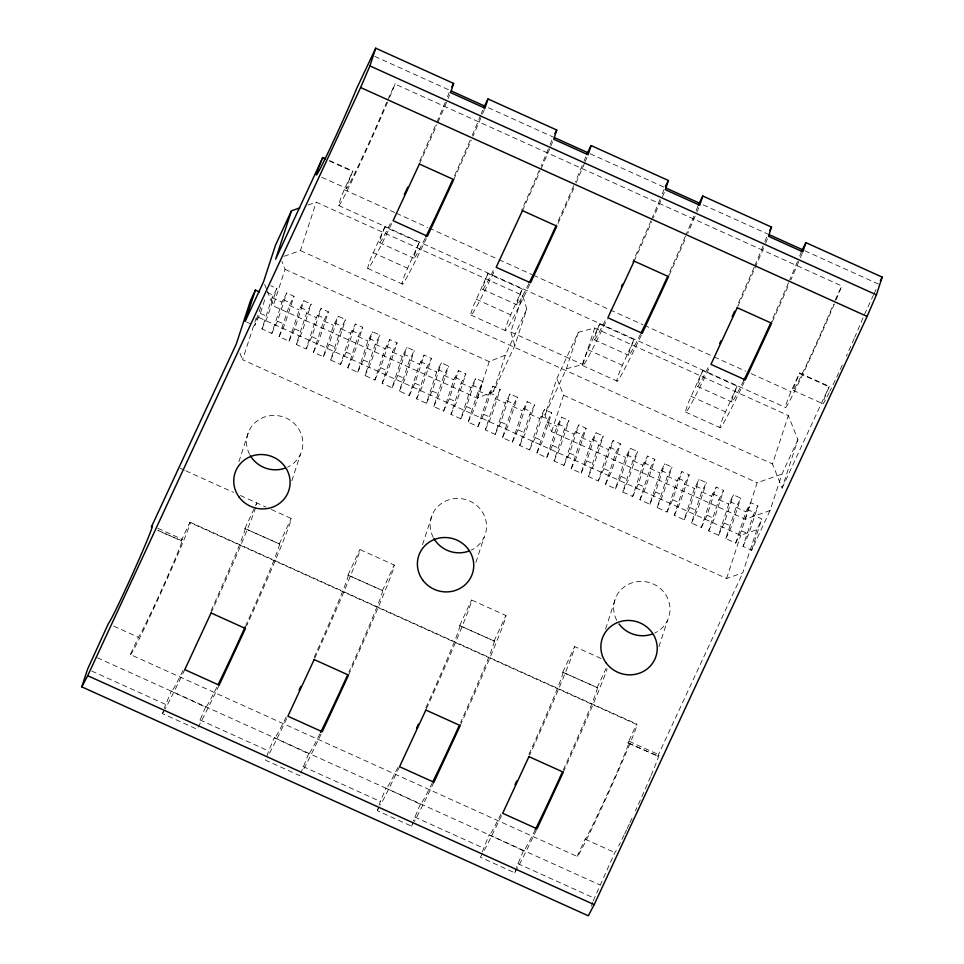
<?xml version="1.0" encoding="UTF-8"?>
<svg xmlns="http://www.w3.org/2000/svg" width="964" height="964" viewBox="0 0 964 964"><rect width="100%" height="100%" fill="white"/><g stroke="black" fill="none" stroke-linecap="round" stroke-linejoin="round"><path stroke-width="0.72" stroke-dasharray="4.82 3.62" d="M216.755 687.332A89.616 2.952 -65.7 0 1 205.549 707.142L171.231 691.152L164.229 708.335M205.549 707.142L199.018 722.542M271.318 509.486L291.152 518.439L291.02 519.777A117.909 3.88 -65.7 0 1 250.869 616.466L246.651 625.829M319.843 733.929A89.616 2.952 -65.7 0 1 308.637 753.728L274.318 737.749L268.619 750.98L265.606 760.198L299.961 775.731M308.637 753.728L300.828 773.092M348.534 675.101L353.957 663.063A117.909 3.88 -65.7 0 0 394.107 566.374L394.24 565.037L359.873 549.504L359.753 550.842A117.909 3.88 -65.7 0 1 319.59 647.531L314.168 659.569M432.233 782.985A89.616 2.952 -65.7 0 1 420.328 804.217L386.01 788.227L380.298 801.458L377.286 810.676L411.652 826.208L413.122 823.702M420.328 804.217L413.375 820.942M460.226 725.579L465.648 713.541A117.909 3.88 -65.7 0 0 505.799 616.852L505.931 615.514L471.565 599.982L471.432 601.319A117.909 3.88 -65.7 0 1 431.282 698.008L425.859 710.046M535.333 829.582A89.616 2.952 -65.7 0 1 523.416 850.802L489.097 834.824L481.241 854.634M523.416 850.802L516.463 867.528M601.09 658.52L574.652 646.579L574.52 647.916A117.909 3.88 -65.7 0 1 534.369 744.606L529.549 755.306M756.885 529.67L742.762 572.869L726.603 578.484L242.567 359.717L256.677 316.529L740.714 535.297L756.885 529.67L761.837 518.994L753.246 515.113L757.921 505.943L750.619 502.642L745.943 511.812L735.725 543.081L725.844 538.623L736.062 507.341L740.738 498.183L733.435 494.881L728.76 504.039L718.542 535.321L708.661 530.851L718.879 499.581L723.566 490.411L716.264 487.121L711.577 496.279L701.358 527.549L691.477 523.091L701.696 491.809L706.383 482.651L699.081 479.349L694.393 488.507L684.175 519.789L674.294 515.318L684.512 484.048L689.2 474.878L681.897 471.589L677.21 480.747L666.992 512.017L657.111 507.558L667.329 476.276L672.016 467.118L664.714 463.817L660.027 472.975L649.808 504.256L639.927 499.786L650.158 468.516L654.833 459.358L647.531 456.056L642.855 465.214L632.625 496.496L622.744 492.026L632.974 460.744L637.65 451.586L630.348 448.284L625.672 457.442L615.442 488.724L605.561 484.253L615.791 452.984L620.467 443.826L613.164 440.524L608.489 449.682L598.258 480.964L588.377 476.493L598.608 445.211L603.283 436.053L595.981 432.752L591.306 441.91L581.075 473.191L571.194 468.733L581.425 437.451L586.1 428.293L578.798 424.991L574.122 434.149L563.892 465.431L554.023 460.961L564.241 429.679L568.917 420.521L561.614 417.219L556.939 426.377L546.721 457.659L536.84 453.201L547.058 421.919L551.733 412.761L544.431 409.459L539.756 418.617L529.537 449.899L519.656 445.428L529.875 414.146L534.55 404.988L527.248 401.687L522.572 410.857L512.354 442.127L502.473 437.668L512.691 406.386L517.379 397.228L510.077 393.927L505.389 403.085L495.171 434.366L485.29 429.896L495.508 398.614L500.196 389.456L492.893 386.154L488.206 395.324L477.987 426.594L468.106 422.136L478.325 390.854L483.012 381.696L475.71 378.394L471.022 387.552L460.804 418.834L450.923 414.363L461.141 383.094L465.829 373.924L458.527 370.622L453.839 379.792L443.621 411.062L433.74 406.603L443.97 375.321L448.646 366.163L441.343 362.862L436.668 372.02L426.437 403.301L416.556 398.831L426.787 367.561L431.462 358.391L424.16 355.101L419.485 364.259L409.254 395.529L399.373 391.071L409.604 359.789L414.279 350.631L406.977 347.329L402.301 356.487L392.071 387.769L382.19 383.298L392.42 352.029L397.096 342.859L389.793 339.569L385.118 348.727L374.888 379.997L365.019 375.538L375.237 344.256L379.912 335.098L372.61 331.797L367.935 340.955L357.704 372.237L347.835 367.766L358.054 336.496L362.729 327.338L355.427 324.037L350.751 333.195L340.533 364.476L330.652 360.006L340.87 328.724L345.546 319.566L338.243 316.264L333.568 325.422L323.35 356.704L313.469 352.234L323.687 320.964L328.363 311.806L321.06 308.504L316.385 317.662L306.166 348.944L296.285 344.473L306.504 313.192L311.191 304.034L303.889 300.732L299.202 309.89L288.983 341.172L279.102 336.713L289.321 305.431L294.008 296.273L286.706 292.972L282.018 302.13L271.8 333.411L261.919 328.941L272.137 297.659L276.825 288.501L270.739 285.754M260.654 307.155L254.617 325.639L260.316 313.348L265.377 297.876M261.919 328.941L267.618 316.65L276.825 288.501M307.986 205.055L316.252 202.175L522.693 295.478L526.778 308.974L514.848 345.461L493.423 391.649L477.288 398.096L273.161 305.841L285.079 269.354L281.886 261.304M271.8 333.411L277.499 321.12L286.706 292.972M283.91 256.328L300.431 250.58L316.252 202.175M238.891 461.696L248.929 430.98M279.102 336.713L284.802 324.422L294.008 296.273M219.153 685.163L214.502 694.839A117.909 3.88 -65.7 0 1 198.343 726.627L196.873 729.133L162.506 713.601L163.796 709.649M288.983 341.172L294.683 328.881L303.889 300.732M296.285 344.473L301.985 332.182L311.191 304.034M306.166 348.944L311.866 336.653L321.06 308.504M313.469 352.234L319.168 339.955L328.363 311.806M323.35 356.704L329.049 344.413L338.243 316.264M291.803 480.807L300.479 454.273M330.652 360.006L336.352 347.715L345.546 319.566M340.533 364.476L346.233 352.185L355.427 324.037M347.835 367.766L353.535 355.487L362.729 327.338M357.704 372.237L363.416 359.946L372.61 331.797M365.019 375.538L370.718 363.247L379.912 335.098M374.888 379.997L380.599 367.718L389.793 339.569M382.19 383.298L387.902 371.019L397.096 342.859M392.071 387.769L397.771 375.478L406.977 347.329M399.373 391.071L405.073 378.78L414.279 350.631M409.254 395.529L414.954 383.25L424.16 355.101M416.556 398.831L422.256 386.552L431.462 358.391M426.437 403.301L432.137 391.01L441.343 362.862M433.74 406.603L439.439 394.312L448.646 366.163M443.621 411.062L449.32 398.783L458.527 370.622M450.923 414.363L456.623 402.072L465.829 373.924M460.804 418.834L466.504 406.543L475.71 378.394M422.533 544.696L432.571 513.981M477.288 398.096L489.206 361.608L505.353 355.162L526.778 308.974M468.106 422.136L473.806 409.845L483.012 381.696M477.987 426.594L483.687 414.315L492.893 386.154M514.848 345.461L510.763 331.978L522.693 295.478M493.423 391.649L505.353 355.162M485.29 429.896L490.989 417.605L500.196 389.456M495.171 434.366L500.87 422.075L510.077 393.927M502.473 437.668L508.173 425.377L517.379 397.228M512.354 442.127L518.054 429.836L527.248 401.687M475.903 562.41L484.121 537.273M519.656 445.428L525.356 433.137L534.55 404.988M529.537 449.899L535.237 437.608L544.431 409.459M797.915 439.692L781.949 474.095L770.019 510.595L745.244 519.21L551.613 431.691L544.973 414.954L556.891 378.454L578.328 332.267L594.704 328.025L788.335 415.544L797.915 439.692L782.093 488.097L772.513 463.949L788.335 415.544M411.652 826.208L412.941 822.256M536.84 453.201L542.539 440.909L551.733 412.761M544.973 414.954L566.398 368.754L578.328 332.267M551.613 431.691L563.542 395.204L556.891 378.454M546.721 457.659L552.42 445.368L561.614 417.219M566.398 368.754L582.774 364.525L594.704 328.025M554.023 460.961L559.723 448.67L568.917 420.521M563.892 465.431L569.604 453.14L578.798 424.991M571.194 468.733L576.906 456.442L586.1 428.293M581.075 473.191L586.787 460.9L595.981 432.752M588.377 476.493L594.089 464.202L603.283 436.053M598.258 480.964L603.958 468.673L613.164 440.524M605.561 484.253L611.26 471.974L620.467 443.826M615.442 488.724L621.141 476.433L630.348 448.284M622.744 492.026L628.444 479.735L637.65 451.586M632.625 496.496L638.325 484.205L647.531 456.056M481.855 854.767L480.373 857.273L514.74 872.806L516.029 868.853M639.927 499.786L645.627 487.507L654.833 459.358M605.561 629.022L616.056 596.909M649.808 504.256L655.508 491.965L664.714 463.817M657.111 507.558L662.81 495.267L672.016 467.118M666.992 512.017L672.691 499.738L681.897 471.589M674.294 515.318L679.994 503.039L689.2 474.878M684.175 519.789L689.875 507.498L699.081 479.349M691.477 523.091L697.177 510.8L706.383 482.651M658.93 646.736L667.594 620.201M701.358 527.549L707.058 515.27L716.264 487.121M708.661 530.851L714.36 518.572L723.566 490.411M591.414 906.256L592.752 902.171M593.197 900.81L614.875 852.513A53.767 1.771 -65.7 0 0 616.647 849.682M718.542 535.321L724.241 523.03L733.435 494.881M725.844 538.623L731.543 526.332L740.738 498.183M735.725 543.081L741.424 530.803L750.619 502.642M745.244 519.21L757.162 482.723L781.949 474.095M726.603 578.484L740.714 535.297M770.019 510.595L751.619 550.263L743.027 546.383L753.246 515.113M743.027 546.383L748.727 534.092L757.921 505.943M751.619 550.263L761.837 518.994M425.052 238.409A89.616 2.952 -65.7 0 1 418.039 245.398L419.195 242.482L384.829 226.95L370.742 258.376A117.909 3.88 -65.7 0 0 388.432 230.384L393.083 220.696M419.195 242.482L405.097 273.897A117.909 3.88 -65.7 0 0 422.798 245.916L426.293 238.65M528.85 283.585A89.616 2.952 -65.7 0 1 521.126 291.984L522.283 289.067L487.917 273.547L473.83 304.961A117.909 3.88 -65.7 0 0 491.532 276.981L495.014 269.715M522.283 289.067L508.197 320.494A117.909 3.88 -65.7 0 0 525.886 292.514L529.959 284.043M640.53 334.062A89.616 2.952 -65.7 0 1 632.806 342.473L633.975 339.557L599.608 324.024L585.51 355.439A117.909 3.88 -65.7 0 0 603.211 327.459L607.284 318.988M633.975 339.557L619.876 370.971A117.909 3.88 -65.7 0 0 637.578 342.991L641.65 334.52M743.63 380.659A89.616 2.952 -65.7 0 1 735.906 389.058L737.062 386.142L702.696 370.61L688.609 402.036A117.909 3.88 -65.7 0 0 706.299 374.056L709.793 366.79M737.062 386.142L722.976 417.569A117.909 3.88 -65.7 0 0 740.665 389.589L744.16 382.322M384.829 226.95L383.672 229.866A89.616 2.952 -65.7 0 0 391.384 221.455M487.917 273.547L486.76 276.463A89.616 2.952 -65.7 0 0 494.484 268.052M599.608 324.024L598.451 326.941A89.616 2.952 -65.7 0 0 606.163 318.53M702.696 370.61L701.539 373.526A89.616 2.952 -65.7 0 0 709.263 365.127M836.125 299.816A72.601 2.386 -65.7 0 0 841.789 285.947L395.047 84.037A72.601 2.386 -65.7 0 1 388.227 100.654M329.616 160.59L352.848 171.086L352.378 172.195A53.767 1.771 -65.7 0 0 354.523 173.713A53.767 1.771 -65.7 0 0 386.648 102.256M448.164 98.521L449.634 94.99M482.518 114.053L484.494 109.342M550.757 146.287L553.228 140.407M585.124 161.819L587.1 157.12M662.449 196.764L664.413 192.065M696.803 212.297L698.779 207.597M765.537 243.362L767.513 238.662M800.397 257.713L802.373 253.014M829.161 392.649A53.767 1.771 -65.7 0 1 828.799 387.528L829.269 386.419L799.59 372.996L799.108 374.116A53.767 1.771 -65.7 0 0 801.265 375.623A53.767 1.771 -65.7 0 0 833.39 304.166M211.08 612.971L216.502 600.933A117.909 3.88 -65.7 0 0 255.665 507.618M419.376 164.037L424.799 152.011A117.909 3.88 -65.7 0 0 436.933 124.609M453.743 179.569L459.165 167.543A117.909 3.88 -65.7 0 0 471.288 140.142M522.464 210.634L527.886 198.608A117.909 3.88 -65.7 0 0 540.021 171.206M558.036 223.491L562.253 214.141A117.909 3.88 -65.7 0 0 574.387 186.739M634.155 261.111L639.578 249.086A117.909 3.88 -65.7 0 0 651.712 221.684M669.124 275.306L673.944 264.618A117.909 3.88 -65.7 0 0 686.067 237.216M737.846 306.371L742.666 295.683A117.909 3.88 -65.7 0 0 764.994 244.651M563.313 772.164L568.736 760.138A117.909 3.88 -65.7 0 0 607.103 669.173M772.212 321.904L777.032 311.215A117.909 3.88 -65.7 0 0 789.167 283.814M181.148 541.129L189.788 522.512L636.529 724.422A72.601 2.386 -65.7 0 1 636.336 727.109L635.264 730.206A72.601 2.386 -65.7 0 1 600.705 809.881L596.933 817.966A72.601 2.386 -65.7 0 1 577.099 856.418L130.333 654.52L138.455 637.18A53.767 1.771 -65.7 0 0 165.688 580.689A53.767 1.771 -65.7 0 0 181.437 540.599L157.915 530.634M387.636 102.076A72.601 2.386 -65.7 0 1 365.681 151.625L361.813 160A72.601 2.386 -65.7 0 1 338.75 204.501L339.388 202.356A72.601 2.386 -65.7 0 1 344.208 189.703L352.848 171.086M387.745 99.714L395.156 83.76M244.892 528.537L279.5 543.973L244.892 528.537L254.906 506.956M255.532 505.606L256.786 502.907L256.653 504.244A117.909 3.88 -65.7 0 1 256.087 506.305M279.259 544.07L291.152 518.439M347.992 575.134L382.588 590.571L347.992 575.134L359.873 549.504M382.347 590.667L394.24 565.037M459.671 625.612L494.279 641.048L459.671 625.612L471.565 599.982M494.038 641.144L505.931 615.514M562.771 672.209L597.367 687.645L562.771 672.209L574.652 646.579M597.126 687.742L607.139 666.16M651.086 775.418A53.767 1.771 -65.7 0 0 657.858 755.933L627.889 743.039L636.529 724.422M834.378 303.985A72.601 2.386 -65.7 0 1 812.423 353.535L808.555 361.922A72.601 2.386 -65.7 0 1 785.491 406.41L786.13 404.265A72.601 2.386 -65.7 0 1 790.95 391.625L799.59 372.996M577.099 856.418L585.196 839.102A53.767 1.771 -65.7 0 0 612.429 782.611A53.767 1.771 -65.7 0 0 628.179 742.521L627.889 743.039M835.101 300.298L841.897 285.669M657.581 756.463L742.762 572.869M782.093 488.097L829.269 386.419M873.541 294.851L863.081 317.578A53.767 1.771 -65.7 0 1 854.731 337.304M874.167 293.502L876.047 289.465M184.787 669.631L180.135 679.307A117.909 3.88 -65.7 0 1 165.109 709.046M286.718 718.638L283.235 725.904A117.909 3.88 -65.7 0 1 268.811 754.523M321.084 734.17L317.59 741.437A117.909 3.88 -65.7 0 1 302.576 771.176M399.566 766.705L394.915 776.381A117.909 3.88 -65.7 0 1 380.503 805M433.933 782.238L429.281 791.914A117.909 3.88 -65.7 0 1 414.255 821.653M501.497 815.713L498.002 822.979A117.909 3.88 -65.7 0 1 482.398 853.779M536.442 830.04L532.369 838.511A117.909 3.88 -65.7 0 1 516.764 869.311M162.506 713.601L163.976 711.095M377.286 810.676L378.756 808.169M514.74 872.806L516.222 870.299M130.333 654.52L130.357 654.508A72.601 2.386 -65.7 0 0 150.191 616.056L153.963 607.971A72.601 2.386 -65.7 0 0 188.522 528.284L189.595 525.187A72.601 2.386 -65.7 0 0 189.788 522.512M374.779 56.406L449.971 90.387M488.387 107.751L553.071 136.984M590.149 153.746L664.75 187.462M703.166 204.826L767.85 234.059M804.94 250.821L878.541 284.091M329.423 161.012L352.655 171.508M799.397 373.43L829.088 386.841M321.795 177.28L346.401 188.39M793.143 390.312L822.822 403.723M344.208 189.703L394.915 212.622M396.276 213.249L427.799 227.492M429.173 228.107L497.689 259.075M499.063 259.702L531.947 274.559M533.321 275.186L642.952 324.735M644.314 325.35L712.842 356.319M714.204 356.933L745.726 371.188M751.209 373.658L790.95 391.625M338.629 205.525L785.371 407.447M379.479 242.675L413.845 258.207M482.578 289.272L516.933 304.805M594.258 339.75L628.624 355.282M697.346 386.347L731.712 401.88M372.935 252.568L407.302 268.1M476.035 299.165L510.39 314.698M587.715 349.643L622.081 365.175M690.814 396.24L725.169 411.773M510.763 331.978L582.774 364.525M367.802 268.438L402.169 283.97M470.902 315.035L505.257 330.568M582.581 365.513L616.948 381.045M685.669 412.11L720.036 427.642M300.431 250.58L772.513 463.949M285.079 269.354L489.206 361.608M563.542 395.204L757.162 482.723M267.197 292.454L273.282 295.201M283.163 299.671L290.465 302.973M300.346 307.432L307.649 310.733M317.53 315.204L324.832 318.506M334.713 322.964L342.015 326.266M351.896 330.736L359.198 334.038M369.079 338.497L376.382 341.798M386.251 346.269L393.553 349.571M403.434 354.029L410.736 357.331M420.617 361.801L427.92 365.103M437.801 369.561L445.103 372.863M454.984 377.334L462.286 380.635M472.167 385.094L479.469 388.396M489.351 392.866L496.653 396.168M506.534 400.626L513.836 403.928M523.717 408.399L531.019 411.688M540.9 416.159L548.203 419.461M558.084 423.931L565.386 427.221M575.267 431.691L582.569 434.993M592.438 439.451L599.741 442.753M609.622 447.224L616.924 450.525M626.805 454.984L634.107 458.286M643.988 462.756L651.29 466.058M661.171 470.516L668.474 473.818M678.355 478.289L685.657 481.59M695.538 486.049L702.84 489.351M712.721 493.821L720.024 497.123M729.905 501.581L737.207 504.883M747.088 509.353L754.39 512.655M272.137 297.659L282.018 302.13M289.321 305.431L299.202 309.89M306.504 313.192L316.385 317.662M323.687 320.964L333.568 325.422M340.87 328.724L350.751 333.195M358.054 336.496L367.935 340.955M375.237 344.256L385.118 348.727M392.42 352.029L402.301 356.487M409.604 359.789L419.485 364.259M426.787 367.561L436.668 372.02M443.97 375.321L453.839 379.792M461.141 383.094L471.022 387.552M478.325 390.854L488.206 395.324M495.508 398.614L505.389 403.085M512.691 406.386L522.572 410.857M529.875 414.146L539.756 418.617M547.058 421.919L556.939 426.377M564.241 429.679L574.122 434.149M581.425 437.451L591.306 441.91M598.608 445.211L608.489 449.682M615.791 452.984L625.672 457.442M632.974 460.744L642.855 465.214M650.158 468.516L660.027 472.975M667.329 476.276L677.21 480.747M684.512 484.048L694.393 488.507M701.696 491.809L711.577 496.279M718.879 499.581L728.76 504.039M736.062 507.341L745.943 511.812M260.316 313.348L267.618 316.65M277.499 321.12L284.802 324.422M294.683 328.881L301.985 332.182M311.866 336.653L319.168 339.955M329.049 344.413L336.352 347.715M346.233 352.185L353.535 355.487M363.416 359.946L370.718 363.247M380.599 367.718L387.902 371.019M397.771 375.478L405.073 378.78M414.954 383.25L422.256 386.552M432.137 391.01L439.439 394.312M449.32 398.783L456.623 402.072M466.504 406.543L473.806 409.845M483.687 414.315L490.989 417.605M500.87 422.075L508.173 425.377M518.054 429.836L525.356 433.137M535.237 437.608L542.539 440.909M552.42 445.368L559.723 448.67M569.604 453.14L576.906 456.442M586.787 460.9L594.089 464.202M603.958 468.673L611.26 471.974M621.141 476.433L628.444 479.735M638.325 484.205L645.627 487.507M655.508 491.965L662.81 495.267M672.691 499.738L679.994 503.039M689.875 507.498L697.177 510.8M707.058 515.27L714.36 518.572M724.241 523.03L731.543 526.332M741.424 530.803L748.727 534.092M246.519 321.976L251.917 324.422M180.232 468.311L184.341 470.167M185.703 470.781L233.541 492.411M240.385 495.496L266.04 507.088M190.233 522.283L636.975 724.193M157.867 528.308L182.473 539.43M629.215 741.34L658.894 754.752M158.06 530.345L181.292 540.852M628.034 742.762L657.713 756.186M113.74 626.118L138.346 637.24M585.088 839.15L614.767 852.562M97.4 657.785L599.789 884.856M91.688 671.016L165.519 704.383M199.885 719.915L268.619 750.98M302.973 766.513L380.298 801.458M414.665 816.99L483.398 848.055M517.752 863.587L594.089 898.074M264.642 284.38L266.775 289.742M267.305 291.08L273.161 305.841M239.964 353.161L242.567 359.717M854.2 338.509A53.767 1.771 -65.7 0 1 846.344 356.15M842.283 365.055A53.767 1.771 -65.7 0 1 829.859 391.264M480.928 117.813A117.909 3.88 -65.7 0 1 473.011 136.201M449.236 92.339A89.616 2.952 -65.7 0 1 446.718 98.677M445.26 102.256A89.616 2.952 -65.7 0 1 419.183 162.205M446.561 102.28A117.909 3.88 -65.7 0 1 437.499 123.296M664.015 189.402A89.616 2.952 -65.7 0 1 661.497 195.752M660.039 199.319A89.616 2.952 -65.7 0 1 651.616 219.298M651.037 220.648A89.616 2.952 -65.7 0 1 632.758 261.943M697.924 206.115A89.616 2.952 -65.7 0 1 695.863 211.273M693.887 216.105A89.616 2.952 -65.7 0 1 685.982 234.83M685.404 236.18A89.616 2.952 -65.7 0 1 667.727 276.15M798.807 261.485A117.909 3.88 -65.7 0 1 790.878 279.873M801.47 251.532A89.616 2.952 -65.7 0 1 798.951 257.87M797.493 261.449A89.616 2.952 -65.7 0 1 789.649 280.09M788.504 282.777A89.616 2.952 -65.7 0 1 770.212 324.073M482.663 110.27A89.616 2.952 -65.7 0 1 481.084 114.21M480.614 115.367A89.616 2.952 -65.7 0 1 471.203 137.756M470.119 140.298A89.616 2.952 -65.7 0 1 453.55 177.738M660.786 200.669A117.909 3.88 -65.7 0 1 653.423 217.744M551.866 140.105A89.616 2.952 -65.7 0 1 549.805 145.263M548.347 148.842A89.616 2.952 -65.7 0 1 541.081 166.17M539.358 170.17A89.616 2.952 -65.7 0 1 521.681 210.14M650.519 776.731A53.767 1.771 -65.7 0 1 635.481 810.724M632.035 818.219A53.767 1.771 -65.7 0 1 629.793 823.039M629.239 824.208A53.767 1.771 -65.7 0 1 627.094 828.751M626.576 829.847A53.767 1.771 -65.7 0 1 624.684 833.776M624.082 835.029A53.767 1.771 -65.7 0 1 618.599 846.031M382.588 590.571A89.616 2.952 -65.7 0 1 348.956 671.92M597.367 687.645A89.616 2.952 -65.7 0 1 563.133 770.332M245.133 528.441A89.616 2.952 -65.7 0 1 210.887 611.128M183.088 670.378A89.616 2.952 -65.7 0 1 171.182 691.61M279.5 543.973A89.616 2.952 -65.7 0 1 245.856 625.323M459.912 625.516A89.616 2.952 -65.7 0 1 425.666 708.203M397.867 767.452A89.616 2.952 -65.7 0 1 385.962 788.685M494.279 641.048A89.616 2.952 -65.7 0 1 460.635 722.398M584.582 163.109A117.909 3.88 -65.7 0 1 575.532 184.1M766.645 237.18A89.616 2.952 -65.7 0 1 764.585 242.338M763.126 245.916A89.616 2.952 -65.7 0 1 754.716 265.895M754.137 267.245A89.616 2.952 -65.7 0 1 737.062 305.877M695.152 216.201A117.909 3.88 -65.7 0 1 687.79 233.276M549.661 148.878A117.909 3.88 -65.7 0 1 540.599 169.881M585.751 156.855A89.616 2.952 -65.7 0 1 584.172 160.795M582.208 165.627A89.616 2.952 -65.7 0 1 575.448 181.702M573.725 185.703A89.616 2.952 -65.7 0 1 556.65 224.335M348.221 575.038A89.616 2.952 -65.7 0 1 313.987 657.725M286.188 716.975A89.616 2.952 -65.7 0 1 274.282 738.207M563 672.113A89.616 2.952 -65.7 0 1 528.164 756.138M500.967 814.05A89.616 2.952 -65.7 0 1 489.049 835.27M433.258 537.394A28.293 27.076 18.1 0 1 445.501 501.111A28.293 27.076 18.1 0 1 483.434 513.86A28.293 27.076 18.1 0 1 471.191 550.143M616.743 620.322A28.293 27.076 18.1 0 1 628.974 584.039A28.293 27.076 18.1 0 1 666.907 596.788A28.293 27.076 18.1 0 1 654.677 633.071M249.616 454.393A28.293 27.076 18.1 0 1 261.847 418.111A28.293 27.076 18.1 0 1 299.78 430.86A28.293 27.076 18.1 0 1 287.549 467.142"/><path stroke-width="1.45" d="M801.47 251.532L805.88 242.627L882.205 277.126L876.409 294.839L867.106 316.433L594.186 904.63L588.293 915.8L81.795 686.874L87.591 669.161L108.378 623.588A53.767 1.771 -65.7 0 0 135.623 567.109A53.767 1.771 -65.7 0 0 151.372 527.019L236.313 343.967L250.435 300.78L255.388 290.092L259.437 291.923M255.388 290.092L245.169 321.373L263.582 281.693L275.499 245.205L291.465 210.791L299.732 207.923M291.465 210.791L275.644 259.195L322.783 157.493L325.507 158.735M81.795 686.874L87.7 675.704L360.608 87.519L369.911 65.926L375.707 48.2L453.634 83.422L450.622 92.64L484.988 108.173L488.001 98.955L556.734 130.02L553.722 139.238L588.088 154.77L591.101 145.552L668.414 180.497L665.401 189.715L699.768 205.248L702.78 196.029L771.513 227.094L768.501 236.313L802.855 251.845L805.88 242.627M483.603 107.86L488.001 98.955M586.69 154.457L591.101 145.552M698.382 204.934L702.78 196.029M322.783 157.493L322.301 158.602A53.767 1.771 -65.7 0 0 324.458 160.12A53.767 1.771 -65.7 0 0 356.584 88.664L375.707 48.2M451.803 86.905L453.634 83.422M554.903 133.502L556.734 130.02M665.365 186.305L668.414 180.497M769.682 230.577L771.513 227.094M880.373 280.608L882.205 277.126M451.297 90.99L484.338 105.92M554.396 137.587L587.438 152.517M666.076 188.064L699.117 202.994M769.164 234.662L802.217 249.592M369.911 65.926L876.409 294.839M360.608 87.519L867.106 316.433M322.591 157.927L325.326 159.156M87.7 675.704L594.186 904.63M770.212 324.073A89.616 2.952 -65.7 0 1 743.63 380.659M561.928 772.995A89.616 2.952 -65.7 0 1 535.333 829.582M516.764 780.985A89.616 2.952 -65.7 0 1 515.005 784.732M245.254 626.66A89.616 2.952 -65.7 0 1 218.057 684.705M555.445 226.998A89.616 2.952 -65.7 0 1 529.441 282.368M452.345 180.401A89.616 2.952 -65.7 0 1 425.751 236.987M407.772 187.124A89.616 2.952 -65.7 0 1 404.29 194.595M734.64 311.203A89.616 2.952 -65.7 0 1 732.218 316.517M720.939 340.846A89.616 2.952 -65.7 0 1 719.662 343.57M667.124 277.475A89.616 2.952 -65.7 0 1 641.132 332.845M622.551 284.199A89.616 2.952 -65.7 0 1 621.382 286.718M347.148 675.921A89.616 2.952 -65.7 0 1 320.554 732.507M418.424 724.109A89.616 2.952 -65.7 0 1 416.617 728.013M458.828 726.41A89.616 2.952 -65.7 0 1 432.836 781.768M300.816 686.416A89.616 2.952 -65.7 0 1 299.081 690.116M468.504 551.239A28.293 27.076 18.1 0 1 433.969 538.671M651.989 634.167A28.293 27.076 18.1 0 1 619.069 624.009M284.862 468.239A28.293 27.076 18.1 0 1 250.327 455.671M211.08 612.971L184.787 669.631L219.153 685.163L245.446 628.504L211.08 612.971M419.376 164.037L393.083 220.696L427.45 236.228L453.743 179.569L419.376 164.037M314.168 659.569L287.887 716.228L322.253 731.748L348.534 675.101L314.168 659.569M522.464 210.634L496.183 267.293L530.549 282.826L556.831 226.166L522.464 210.634M425.859 710.046L399.566 766.705L433.933 782.238L460.226 725.579L425.859 710.046M634.155 261.111L607.862 317.771L642.229 333.303L668.522 276.644L634.155 261.111M528.947 756.632L502.666 813.291L537.032 828.823L563.313 772.164L528.947 756.632M737.243 307.709L710.962 364.368L745.329 379.9L771.61 323.241L737.243 307.709M239.168 497.183A28.293 27.076 18.1 0 0 287.694 493.363A28.293 27.076 18.1 0 0 258.918 454.61A28.293 27.076 18.1 0 0 239.168 497.183M422.81 580.183A28.293 27.076 18.1 0 0 471.336 576.364A28.293 27.076 18.1 0 0 442.56 537.611A28.293 27.076 18.1 0 0 422.81 580.183M606.284 663.111A28.293 27.076 18.1 0 0 654.821 659.292A28.293 27.076 18.1 0 0 626.034 620.539A28.293 27.076 18.1 0 0 606.284 663.111"/></g></svg>
